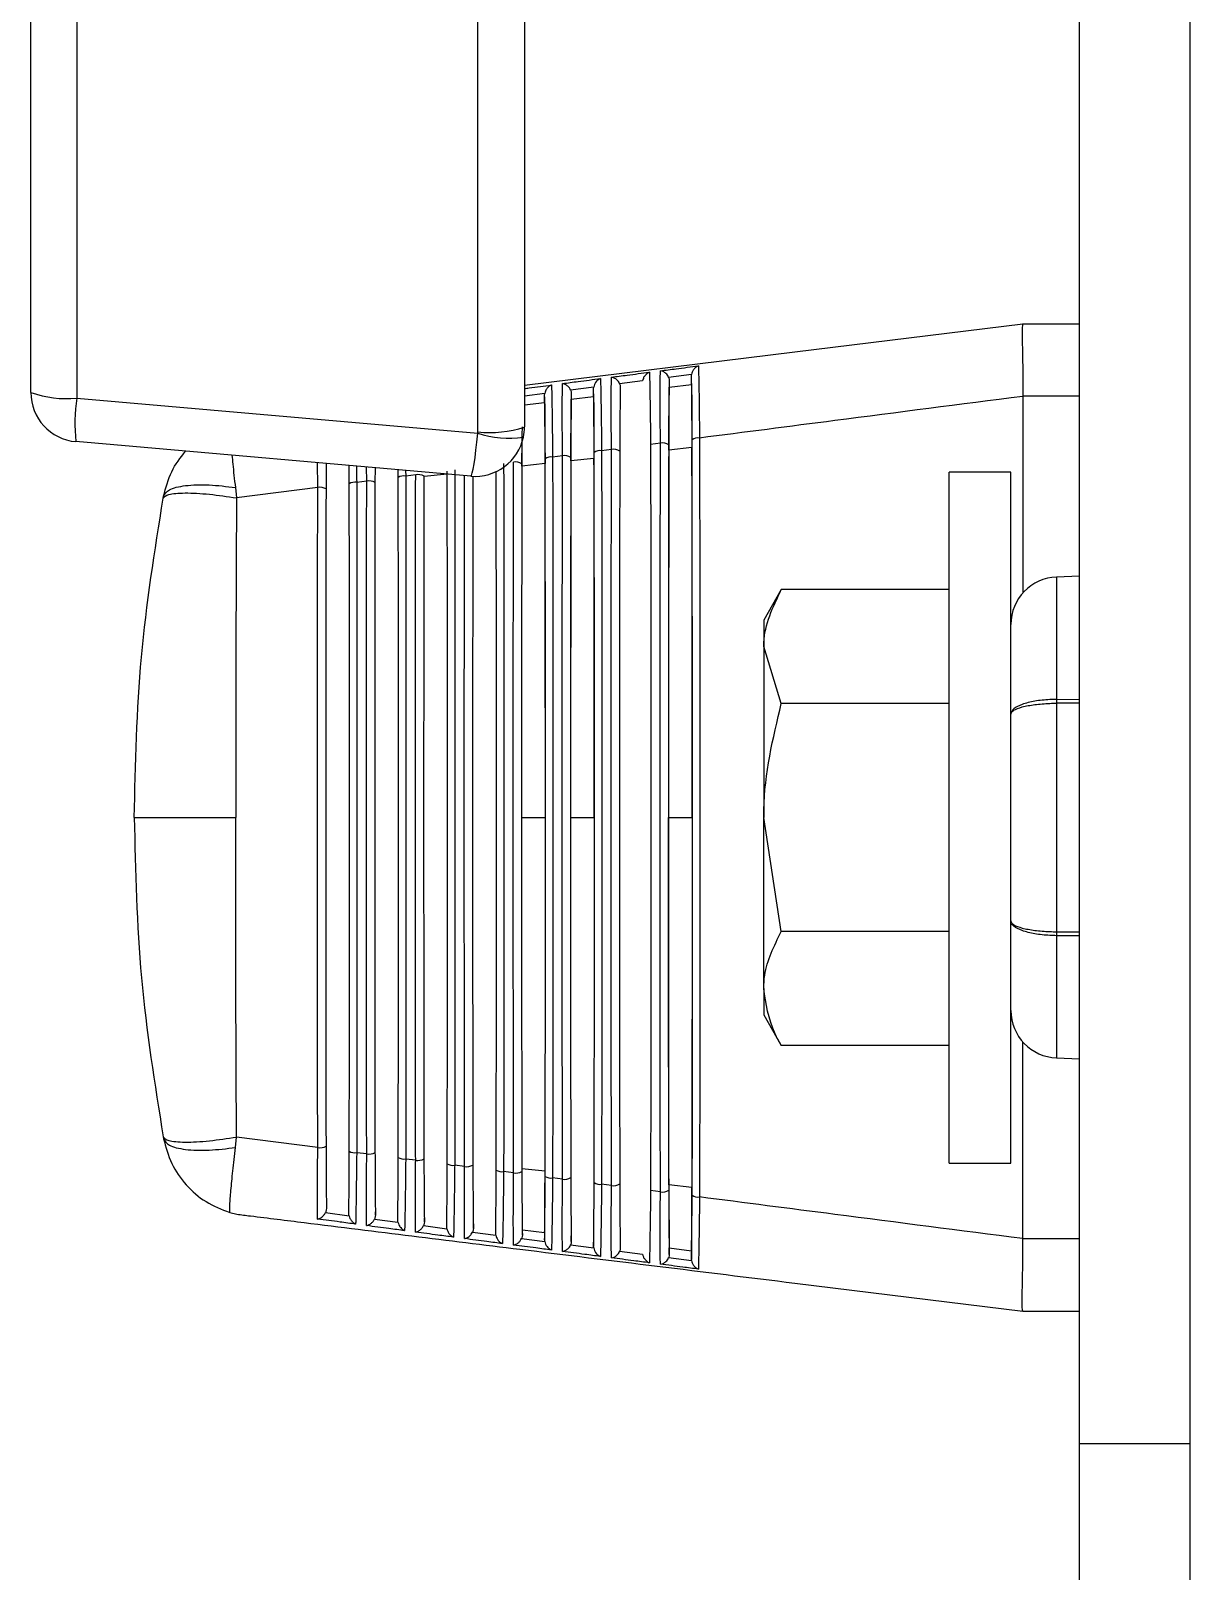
# Model space of a CAD drawing. Extents: x 8 to 113, y 1 to 87.
# Drawn here: x 101.757 to 103.225, y 35.864 to 37.814 of the extents above; entities that cross this region are included whole.
import ezdxf

# ---------------------------------------------------------------- set-up
doc = ezdxf.new("R2010")
doc.units = 0
doc.header["$MEASUREMENT"] = 0
doc.layers.add('OBJECT', color=7, linetype='CONTINUOUS')

msp = doc.modelspace()

# ---------------------------------------------------------------- linework, layer by layer
at = {"layer": 'OBJECT'}
for p, q in [((103.0847, 36.0256), (103.0847, 44.9982)), ((101.7567, 37.3564), (101.7567, 38.4451)), ((101.8148, 38.438), (101.8148, 37.3494)), ((102.3229, 37.3065), (102.3229, 38.438)), ((102.3817, 38.2581), (102.3817, 37.3127)), ((103.2247, 35.3182), (103.2247, 38.1818)), ((102.7241, 37.4078), (103.0127, 37.4432)), ((103.0127, 37.4432), (103.0847, 37.4432)), ((103.0127, 37.4432), (103.0127, 37.4432)), ((102.3817, 37.3656), (102.7241, 37.4078)), ((102.5314, 37.3711), (102.5023, 37.3674)), ((102.5934, 37.3791), (102.5643, 37.3754)), ((102.5651, 37.3714), (102.5651, 37.3633)), ((102.5933, 37.3777), (102.5934, 37.3791)), ((102.5933, 37.3667), (102.5933, 37.3777)), ((102.4075, 37.3551), (102.3817, 37.3517)), ((102.4073, 37.3532), (102.4075, 37.3551)), ((102.4073, 37.3439), (102.4073, 37.3532)), ((102.4694, 37.3631), (102.4402, 37.3593)), ((102.4411, 37.355), (102.4411, 37.348)), ((102.4411, 37.348), (102.4693, 37.3515)), ((102.4693, 37.3614), (102.4694, 37.3631)), ((102.4693, 37.3515), (102.4693, 37.3614)), ((102.5651, 37.3633), (102.5933, 37.3667)), ((103.0127, 37.3517), (103.0127, 37.3515)), ((103.0847, 37.3517), (103.0127, 37.3517)), ((101.8148, 37.3494), (102.3227, 37.3049)), ((102.3817, 37.3407), (102.4073, 37.3439)), ((103.0127, 37.3515), (103.0127, 37.1024)), ((102.3137, 37.2504), (101.8137, 37.2942)), ((102.3786, 37.2631), (102.3787, 37.2966)), ((102.4299, 37.2763), (102.4174, 37.2747)), ((102.4919, 37.2843), (102.4794, 37.2827)), ((102.5539, 37.2923), (102.5414, 37.2907)), ((102.5938, 37.2866), (102.5646, 37.2834)), ((102.1599, 37.2407), (102.1598, 37.2639)), ((102.182, 37.2442), (102.1819, 37.262)), ((102.1926, 37.261), (102.1925, 37.2423)), ((102.2219, 37.2487), (102.2218, 37.2585)), ((102.2313, 37.2576), (102.2314, 37.2506)), ((102.4078, 37.2663), (102.3786, 37.2631)), ((102.4698, 37.273), (102.4406, 37.2698)), ((102.9977, 37.2557), (102.9197, 37.2557)), ((102.9197, 36.3807), (102.9197, 37.2557)), ((102.9977, 36.3807), (102.9977, 37.2557)), ((102.0157, 37.2361), (102.0171, 37.2229)), ((102.12, 37.2362), (102.0171, 37.2229)), ((102.182, 37.2442), (102.1693, 37.2426)), ((102.244, 37.2522), (102.2314, 37.2506)), ((102.2838, 37.253), (102.2546, 37.2499)), ((101.9243, 37.2225), (101.9248, 37.2249)), ((103.0847, 37.1237), (103.0556, 37.1226)), ((103.0556, 37.1226), (103.0556, 36.9678)), ((102.707, 37.1069), (102.6847, 37.0682)), ((102.9197, 37.1069), (102.707, 37.1069)), ((102.6847, 37.0682), (102.6847, 37.0347)), ((102.707, 36.9626), (102.6847, 37.0347)), ((102.6847, 37.0347), (102.6847, 36.8182)), ((102.9197, 36.9626), (102.707, 36.9626)), ((103.0556, 36.9678), (103.0847, 36.9681)), ((103.0847, 36.9632), (103.0556, 36.9629)), ((103.0556, 36.9629), (103.0556, 36.6735)), ((102.3782, 36.8182), (102.4082, 36.8182)), ((102.4402, 36.8182), (102.4702, 36.8182)), ((102.5641, 36.8182), (102.5943, 36.8182)), ((102.707, 36.6739), (102.6847, 36.8182)), ((102.6847, 36.6017), (102.6847, 36.8182)), ((102.9197, 36.6739), (102.707, 36.6739)), ((103.0556, 36.6735), (103.0847, 36.6733)), ((103.0847, 36.6684), (103.0556, 36.6686)), ((103.0556, 36.6686), (103.0556, 36.5138)), ((102.6847, 36.6017), (102.6847, 36.5682)), ((102.6847, 36.5682), (102.707, 36.5295)), ((103.0127, 36.285), (103.0127, 36.5341)), ((102.9197, 36.5295), (102.707, 36.5295)), ((103.0556, 36.5138), (103.0847, 36.5128)), ((101.9243, 36.414), (101.9248, 36.4115)), ((102.0157, 36.4004), (102.0171, 36.4135)), ((102.12, 36.4002), (102.0171, 36.4135)), ((102.182, 36.3922), (102.1693, 36.3938)), ((102.244, 36.3842), (102.2314, 36.3858)), ((102.306, 36.3762), (102.2934, 36.3778)), ((102.9197, 36.3807), (102.9977, 36.3807)), ((102.368, 36.3682), (102.3554, 36.3698)), ((102.4078, 36.3702), (102.3786, 36.3733)), ((102.4299, 36.3602), (102.4174, 36.3618)), ((102.4919, 36.3522), (102.4794, 36.3538)), ((102.5539, 36.3442), (102.5414, 36.3458)), ((102.5938, 36.3498), (102.5646, 36.3531)), ((101.9903, 36.3253), (101.9903, 36.3253)), ((102.0085, 36.3182), (102.0176, 36.3159)), ((102.1298, 36.318), (102.1596, 36.314)), ((102.1931, 36.3148), (102.1931, 36.3189)), ((102.1919, 36.3097), (102.2216, 36.3058)), ((102.254, 36.3015), (102.2835, 36.2976)), ((102.2551, 36.3064), (102.2551, 36.3112)), ((102.3171, 36.298), (102.3171, 36.3036)), ((102.3161, 36.2933), (102.3455, 36.2895)), ((102.3781, 36.2852), (102.4075, 36.2814)), ((102.3791, 36.2897), (102.3791, 36.296)), ((102.3791, 36.296), (102.4073, 36.2926)), ((102.4073, 36.2926), (102.4073, 36.2833)), ((102.4411, 36.2815), (102.4411, 36.2884)), ((102.4693, 36.2849), (102.4693, 36.275)), ((103.0127, 36.2848), (103.0127, 36.285)), ((103.0847, 36.2848), (103.0127, 36.2848)), ((102.4402, 36.2771), (102.4694, 36.2733)), ((102.5023, 36.2691), (102.5314, 36.2653)), ((102.5643, 36.2611), (102.5934, 36.2573)), ((102.5651, 36.265), (102.5651, 36.2732)), ((102.5651, 36.2732), (102.5933, 36.2697)), ((102.5933, 36.2697), (102.5933, 36.2587)), ((102.7241, 36.2287), (103.0127, 36.1932)), ((103.0127, 36.1932), (103.0847, 36.1932)), ((103.0127, 36.1932), (103.0127, 36.1932)), ((103.0847, 36.0256), (103.2247, 36.0256)), ((103.0847, 35.8062), (103.0847, 36.0256))]:
    msp.add_line(p, q, dxfattribs=at)
for centre, radius, start, end in [((101.8012, 37.48), 0.1313, 250.1946, 275.962), ((101.8192, 37.3564), 0.0625, 180, 265), ((102.0349, 37.3174), 0.2224, 171.741, 186.0016), ((102.3381, 37.4438), 0.1382, 263.6678, 288.3842), ((102.3192, 37.3127), 0.0625, 348.19, 0), ((102.3192, 37.3127), 0.0625, 265, 348.19), ((102.3154, 37.3065), 0.0075, 348.19, 0), ((102.3619, 37.4211), 0.1227, 251.3498, 278.6504), ((102.6013, 37.286), 0.0128, 80.5612, 125.0362), ((102.4153, 37.2615), 0.0133, 80.8346, 123.6271), ((102.4325, 37.2615), 0.015, 57.9288, 99.9093), ((102.4773, 37.2697), 0.0131, 80.7441, 124.1001), ((102.4945, 37.2697), 0.0148, 57.4671, 100.023), ((102.5565, 37.2779), 0.0146, 57.0125, 100.1367), ((102.3705, 37.2533), 0.0152, 58.384, 99.7988), ((102.1226, 37.2204), 0.016, 60.2653, 99.3215), ((102.1672, 37.2288), 0.014, 81.2267, 121.6959), ((102.1846, 37.2287), 0.0158, 59.7883, 99.446), ((102.2292, 37.237), 0.0138, 81.1256, 122.1851), ((102.2466, 37.2369), 0.0156, 59.3136, 99.5686), ((103.0577, 37.0627), 0.06, 92, 180), ((103.3113, 36.9654), 0.2557, 179.4499, 180.5501), ((103.3113, 36.6711), 0.2557, 179.4499, 180.5501), ((103.0577, 36.5738), 0.06, 180, 268), ((102.1226, 36.416), 0.016, 260.6747, 299.7384), ((102.1672, 36.4077), 0.014, 238.3041, 278.7733), ((102.1846, 36.4078), 0.0158, 260.554, 300.2117), ((102.2292, 36.3995), 0.0138, 237.8149, 278.8744), ((102.2466, 36.3995), 0.0156, 260.4314, 300.6864), ((102.2912, 36.3913), 0.0136, 237.336, 278.9692), ((102.3086, 36.3913), 0.0153, 260.3116, 301.1548), ((102.3533, 36.3831), 0.0134, 236.8451, 279.0729), ((102.3705, 36.3831), 0.0152, 260.2034, 301.6137), ((102.4153, 36.3749), 0.0133, 236.3729, 279.1654), ((102.4325, 36.3749), 0.015, 260.0879, 302.077), ((102.4773, 36.3667), 0.0131, 235.8999, 279.2559), ((102.4945, 36.3667), 0.0148, 259.9716, 302.5352), ((102.5565, 36.3585), 0.0146, 259.8691, 302.9816), ((102.6013, 36.3504), 0.0128, 234.9638, 279.4388)]:
    msp.add_arc(centre, radius, start, end, dxfattribs=at)
for centre, major_axis, ratio, start_param, end_param in [((102.3192, 37.3127), (0.0054, 0.0623), 0.067136, 3.141593, 4.593532), ((102.5751, 36.8182), (0, 2.2176), 0.008727, 4.494993, 4.929785), ((102.4593, 36.8182), (0, 2.2105), 0.008727, 1.363019, 1.778574), ((102.4511, 36.8182), (0, 2.2111), 0.008727, 4.501727, 4.923051), ((102.5213, 36.8182), (0, 2.2137), 0.008727, 1.359646, 1.781947), ((102.5833, 36.8182), (0, 2.217), 0.008727, 1.356281, 1.785312), ((102.2651, 36.8182), (0, 2.2013), 0.008727, 4.511889, 4.912889), ((102.3271, 36.8182), (0, 2.2046), 0.008727, 4.508493, 4.912379), ((102.3973, 36.8182), (0, 2.2072), 0.008727, 1.366399, 1.775193), ((102.3891, 36.8182), (0, 2.2078), 0.008727, 4.505106, 4.919672), ((102.1411, 36.8182), (0, 2.1948), 0.008727, 4.518704, 4.906074), ((102.2113, 36.8182), (0, 2.1975), 0.008727, 1.376591, 1.765002), ((102.2031, 36.8182), (0, 2.1981), 0.008727, 4.515292, 4.909486), ((102.2733, 36.8182), (0, 2.2007), 0.008727, 1.373185, 1.768407), ((102.3353, 36.8182), (0, 2.204), 0.008727, 1.373501, 1.771804), ((102.1493, 36.8182), (0, 2.1942), 0.008727, 1.380004, 1.761588)]:
    msp.add_ellipse(centre, major_axis=major_axis, ratio=ratio, start_param=start_param, end_param=end_param, dxfattribs=at)
for points, knots in [([(103.0127, 37.4432), (103.0124, 37.4419), (103.0119, 37.4391), (103.012, 37.4183), (103.0128, 37.3886), (103.0127, 37.3637), (103.0127, 37.3517)], [0, 0, 0, 0, 0.253584, 0.507164, 0.760847, 1, 1, 1, 1]), ([(102.4299, 37.3677), (102.4365, 37.3686), (102.4525, 37.3707), (102.4686, 37.3728), (102.478, 37.374)], [0, 0, 0, 0, 0.412496, 1, 1, 1, 1]), ([(102.478, 37.374), (102.478, 37.374), (102.4772, 37.3737), (102.4752, 37.3726), (102.4725, 37.3701), (102.4703, 37.3667), (102.4697, 37.3642), (102.4694, 37.3631)], [0, 0, 0, 0, 0.0078825, 0.2106168, 0.547452, 0.7981673, 1, 1, 1, 1]), ([(102.478, 37.374), (102.478, 37.3733), (102.4781, 37.3709), (102.4783, 37.362), (102.4787, 37.3415), (102.4791, 37.3117), (102.4793, 37.2907), (102.4794, 37.2827)], [0, 0, 0, 0, 0.0592181, 0.2098317, 0.5105953, 0.8116536, 1, 1, 1, 1]), ([(102.4919, 37.2843), (102.4919, 37.2908), (102.4917, 37.3103), (102.4916, 37.3396), (102.4917, 37.3624), (102.4918, 37.3723), (102.4919, 37.3751), (102.4919, 37.3758)], [0, 0, 0, 0, 0.150135, 0.453531, 0.756488, 0.940721, 1, 1, 1, 1]), ([(102.4919, 37.3758), (102.4985, 37.3767), (102.5145, 37.3788), (102.5306, 37.3808), (102.54, 37.3821)], [0, 0, 0, 0, 0.412531, 1, 1, 1, 1]), ([(102.5023, 37.3674), (102.5018, 37.3684), (102.5007, 37.3705), (102.4979, 37.3734), (102.4949, 37.3751), (102.4928, 37.3757), (102.4919, 37.3758), (102.4919, 37.3758)], [0, 0, 0, 0, 0.203485, 0.450054, 0.7731, 0.99194, 1, 1, 1, 1]), ([(102.54, 37.3821), (102.54, 37.382), (102.5391, 37.3817), (102.537, 37.3806), (102.5343, 37.3781), (102.5322, 37.3746), (102.5317, 37.3722), (102.5314, 37.3711)], [0, 0, 0, 0, 0.007814, 0.231079, 0.559206, 0.802814, 1, 1, 1, 1]), ([(102.54, 37.3821), (102.54, 37.3814), (102.5401, 37.3791), (102.5403, 37.3705), (102.5407, 37.3504), (102.5411, 37.3206), (102.5413, 37.2992), (102.5414, 37.2907)], [0, 0, 0, 0, 0.059496, 0.20846, 0.505894, 0.803609, 1, 1, 1, 1]), ([(102.5539, 37.2923), (102.5539, 37.2987), (102.5537, 37.3183), (102.5536, 37.3476), (102.5537, 37.3705), (102.5538, 37.3804), (102.5539, 37.3832), (102.5539, 37.3839)], [0, 0, 0, 0, 0.148505, 0.448597, 0.748256, 0.940445, 1, 1, 1, 1]), ([(102.5539, 37.3839), (102.5605, 37.3847), (102.5765, 37.3868), (102.5926, 37.3889), (102.602, 37.3901)], [0, 0, 0, 0, 0.412559, 1, 1, 1, 1]), ([(102.5643, 37.3754), (102.5638, 37.3764), (102.5629, 37.3783), (102.5605, 37.381), (102.5574, 37.383), (102.5551, 37.3837), (102.5539, 37.3839), (102.5539, 37.3839)], [0, 0, 0, 0, 0.199293, 0.397083, 0.700898, 0.992019, 1, 1, 1, 1]), ([(102.5643, 37.3754), (102.5647, 37.3743), (102.565, 37.373), (102.5651, 37.3716), (102.5651, 37.3714)], [0, 0, 0, 0, 0.843623, 1, 1, 1, 1]), ([(102.5651, 37.3714), (102.565, 37.3663), (102.5648, 37.3562), (102.5645, 37.3273), (102.5645, 37.3029), (102.5644, 37.2902)], [0, 0, 0, 0, 0.324373, 0.648691, 1, 1, 1, 1]), ([(102.594, 37.2965), (102.5939, 37.3084), (102.5939, 37.332), (102.5936, 37.3617), (102.5934, 37.3723), (102.5933, 37.3777)], [0, 0, 0, 0, 0.324207, 0.64849, 1, 1, 1, 1]), ([(102.602, 37.3901), (102.602, 37.3901), (102.601, 37.3897), (102.5989, 37.3886), (102.5962, 37.386), (102.5941, 37.3826), (102.5936, 37.3802), (102.5934, 37.3791)], [0, 0, 0, 0, 0.007749, 0.250693, 0.570356, 0.807216, 1, 1, 1, 1]), ([(102.602, 37.3901), (102.602, 37.3894), (102.6021, 37.3873), (102.6023, 37.379), (102.6027, 37.3593), (102.6031, 37.3294), (102.6033, 37.3076), (102.6034, 37.2987)], [0, 0, 0, 0, 0.0597752, 0.2071601, 0.5014107, 0.7959341, 1, 1, 1, 1]), ([(102.3817, 37.3614), (102.3837, 37.3617), (102.3951, 37.3632), (102.4066, 37.3647), (102.416, 37.3659)], [0, 0, 0, 0, 0.17624, 1, 1, 1, 1]), ([(102.4079, 37.2726), (102.4079, 37.2845), (102.4078, 37.3082), (102.4076, 37.3371), (102.4074, 37.3479), (102.4073, 37.3532)], [0, 0, 0, 0, 0.336461, 0.673002, 1, 1, 1, 1]), ([(102.416, 37.3659), (102.416, 37.3659), (102.4153, 37.3656), (102.4133, 37.3646), (102.4107, 37.3622), (102.4084, 37.3586), (102.4078, 37.3562), (102.4075, 37.3551)], [0, 0, 0, 0, 0.0079497, 0.1892667, 0.5350694, 0.7932451, 1, 1, 1, 1]), ([(102.416, 37.3659), (102.416, 37.3652), (102.4161, 37.3626), (102.4163, 37.3535), (102.4167, 37.3325), (102.4171, 37.3029), (102.4173, 37.2823), (102.4174, 37.2747)], [0, 0, 0, 0, 0.058943, 0.211284, 0.515533, 0.820091, 1, 1, 1, 1]), ([(102.4299, 37.2763), (102.4299, 37.2827), (102.4297, 37.3023), (102.4296, 37.3317), (102.4297, 37.3542), (102.4298, 37.3642), (102.4299, 37.367), (102.4299, 37.3677)], [0, 0, 0, 0, 0.1518447, 0.4586954, 0.7651034, 0.9409947, 1, 1, 1, 1]), ([(102.4402, 37.3593), (102.4397, 37.3603), (102.4386, 37.3625), (102.4357, 37.3653), (102.4328, 37.3671), (102.4307, 37.3676), (102.4299, 37.3677), (102.4299, 37.3677)], [0, 0, 0, 0, 0.20748, 0.460446, 0.790808, 0.991849, 1, 1, 1, 1]), ([(102.4402, 37.3593), (102.4402, 37.3593), (102.4407, 37.3582), (102.441, 37.3567), (102.4411, 37.3552), (102.4411, 37.355)], [0, 0, 0, 0, 0.022524, 0.828115, 1, 1, 1, 1]), ([(102.4411, 37.355), (102.441, 37.3496), (102.4408, 37.3387), (102.4406, 37.3097), (102.4405, 37.2861), (102.4405, 37.2742)], [0, 0, 0, 0, 0.332714, 0.665367, 1, 1, 1, 1]), ([(102.4699, 37.2806), (102.4699, 37.2924), (102.4698, 37.3161), (102.4696, 37.3453), (102.4694, 37.356), (102.4693, 37.3614)], [0, 0, 0, 0, 0.332168, 0.664412, 1, 1, 1, 1]), ([(102.4693, 37.3515), (102.4694, 37.3435), (102.4696, 37.3276), (102.4698, 37.298), (102.4698, 37.279), (102.4698, 37.273)], [0, 0, 0, 0, 0.405542, 0.811028, 1, 1, 1, 1]), ([(102.5023, 37.3674), (102.5026, 37.3662), (102.503, 37.3649), (102.5031, 37.3635), (102.5031, 37.3632)], [0, 0, 0, 0, 0.8359793, 1, 1, 1, 1]), ([(102.5031, 37.3632), (102.503, 37.358), (102.5028, 37.3475), (102.5026, 37.3185), (102.5025, 37.2945), (102.5024, 37.2822)], [0, 0, 0, 0, 0.328437, 0.656814, 1, 1, 1, 1]), ([(102.5646, 37.2834), (102.5646, 37.2963), (102.5647, 37.3222), (102.5649, 37.3486), (102.565, 37.3595), (102.5651, 37.3633)], [0, 0, 0, 0, 0.396562, 0.793191, 1, 1, 1, 1]), ([(102.5933, 37.3667), (102.5934, 37.3592), (102.5936, 37.3441), (102.5938, 37.3141), (102.5938, 37.2939), (102.5938, 37.2866)], [0, 0, 0, 0, 0.390005, 0.779955, 1, 1, 1, 1]), ([(102.4073, 37.3439), (102.4074, 37.3357), (102.4076, 37.3193), (102.4077, 37.29), (102.4078, 37.2717), (102.4078, 37.2663)], [0, 0, 0, 0, 0.414011, 0.827965, 1, 1, 1, 1]), ([(102.4406, 37.2698), (102.4406, 37.2848), (102.4407, 37.3128), (102.4409, 37.3369), (102.441, 37.3461), (102.4411, 37.348)], [0, 0, 0, 0, 0.477917, 0.890822, 1, 1, 1, 1]), ([(103.0127, 37.3515), (102.9334, 37.3413), (102.7969, 37.3237), (102.6605, 37.306), (102.6034, 37.2987)], [0, 0, 0, 0, 0.58145, 1, 1, 1, 1]), ([(102.3787, 37.3127), (102.3786, 37.3084), (102.3785, 37.2954), (102.3785, 37.278), (102.3785, 37.2662)], [0, 0, 0, 0, 0.32613, 1, 1, 1, 1]), ([(102.6034, 37.2987), (102.6035, 37.2922), (102.6035, 37.2596), (102.6037, 37.1218), (102.6039, 36.8974), (102.6039, 36.6071), (102.6036, 36.4276), (102.6034, 36.3378)], [0, 0, 0, 0, 0.0206636, 0.1033312, 0.4348087, 0.7174044, 1, 1, 1, 1]), ([(101.9248, 37.2249), (101.9275, 37.2357), (101.9329, 37.2566), (101.9461, 37.2737), (101.9525, 37.282)], [0, 0, 0, 0, 0.512701, 1, 1, 1, 1]), ([(102.0114, 37.2769), (102.0117, 37.2732), (102.0128, 37.2616), (102.0145, 37.2465), (102.0157, 37.2361)], [0, 0, 0, 0, 0.3127589, 1, 1, 1, 1]), ([(102.4174, 37.2747), (102.4174, 37.2681), (102.4175, 37.2355), (102.4177, 37.0974), (102.4179, 36.8809), (102.4178, 36.6073), (102.4175, 36.4436), (102.4174, 36.3618)], [0, 0, 0, 0, 0.021766, 0.108843, 0.45801, 0.729005, 1, 1, 1, 1]), ([(102.4299, 36.3602), (102.4299, 36.3667), (102.4299, 36.3993), (102.4296, 36.5374), (102.4295, 36.7544), (102.4296, 37.0292), (102.4298, 37.1939), (102.4299, 37.2763)], [0, 0, 0, 0, 0.0216885, 0.1084547, 0.456373, 0.7281864, 1, 1, 1, 1]), ([(102.4794, 37.2827), (102.4794, 37.2761), (102.4795, 37.2435), (102.4797, 37.1056), (102.4799, 36.8864), (102.4798, 36.6072), (102.4795, 36.4383), (102.4794, 36.3538)], [0, 0, 0, 0, 0.021386, 0.106942, 0.450009, 0.725004, 1, 1, 1, 1]), ([(102.4919, 36.3522), (102.4919, 36.3587), (102.4919, 36.3913), (102.4916, 36.5293), (102.4915, 36.749), (102.4915, 37.0292), (102.4918, 37.1993), (102.4919, 37.2843)], [0, 0, 0, 0, 0.021311, 0.106568, 0.448432, 0.724216, 1, 1, 1, 1]), ([(102.5414, 37.2907), (102.5414, 37.2842), (102.5415, 37.2516), (102.5417, 37.1137), (102.5419, 36.8919), (102.5418, 36.6072), (102.5416, 36.4329), (102.5414, 36.3458)], [0, 0, 0, 0, 0.021019, 0.105106, 0.44228, 0.72114, 1, 1, 1, 1]), ([(102.5539, 36.3442), (102.5539, 36.3507), (102.5538, 36.3833), (102.5536, 36.5211), (102.5534, 36.7435), (102.5535, 37.0293), (102.5538, 37.2046), (102.5539, 37.2923)], [0, 0, 0, 0, 0.0209466, 0.1047452, 0.4407597, 0.7203798, 1, 1, 1, 1]), ([(102.5646, 37.2834), (102.5644, 37.1901), (102.5642, 37.0362), (102.5641, 36.8798), (102.5641, 36.8182)], [0, 0, 0, 0, 0.605765, 1, 1, 1, 1]), ([(102.5943, 36.8182), (102.5943, 36.897), (102.5942, 37.0545), (102.594, 37.2093), (102.5938, 37.2866)], [0, 0, 0, 0, 0.500491, 1, 1, 1, 1]), ([(102.12, 37.2362), (102.12, 37.2429), (102.1199, 37.254), (102.1198, 37.2635), (102.1198, 37.2674)], [0, 0, 0, 0, 0.5944, 1, 1, 1, 1]), ([(102.1306, 37.2664), (102.1306, 37.265), (102.1306, 37.2558), (102.1306, 37.2441), (102.1305, 37.2343)], [0, 0, 0, 0, 0.1545801, 1, 1, 1, 1]), ([(102.1691, 37.2631), (102.1691, 37.262), (102.1692, 37.2557), (102.1693, 37.2485), (102.1693, 37.2426)], [0, 0, 0, 0, 0.178084, 1, 1, 1, 1]), ([(102.2934, 37.2586), (102.2934, 37.2521), (102.2934, 37.2194), (102.2936, 37.0812), (102.2938, 36.8699), (102.2937, 36.6074), (102.2935, 36.4543), (102.2934, 36.3778)], [0, 0, 0, 0, 0.022568, 0.112852, 0.474885, 0.737443, 1, 1, 1, 1]), ([(102.3554, 37.2666), (102.3554, 37.2601), (102.3555, 37.2274), (102.3557, 37.0893), (102.3558, 36.8754), (102.3557, 36.6073), (102.3555, 36.449), (102.3554, 36.3698)], [0, 0, 0, 0, 0.02216, 0.110812, 0.466297, 0.733148, 1, 1, 1, 1]), ([(102.368, 36.3682), (102.3679, 36.3747), (102.3679, 36.4074), (102.3677, 36.5455), (102.3675, 36.7599), (102.3676, 37.0291), (102.3678, 37.1885), (102.368, 37.2683)], [0, 0, 0, 0, 0.022079, 0.110409, 0.464597, 0.732299, 1, 1, 1, 1]), ([(102.4082, 36.8182), (102.4082, 36.8774), (102.4082, 37.0279), (102.4079, 37.1762), (102.4078, 37.2663)], [0, 0, 0, 0, 0.393082, 1, 1, 1, 1]), ([(102.4406, 37.2698), (102.4404, 37.1765), (102.4402, 37.0269), (102.4402, 36.8752), (102.4402, 36.8182)], [0, 0, 0, 0, 0.624364, 1, 1, 1, 1]), ([(102.4702, 36.8182), (102.4702, 36.8774), (102.4702, 37.0302), (102.47, 37.1808), (102.4698, 37.273)], [0, 0, 0, 0, 0.387367, 1, 1, 1, 1]), ([(101.9248, 37.2249), (101.9265, 37.2279), (101.9301, 37.234), (101.9512, 37.2391), (101.981, 37.2403), (102.0044, 37.2374), (102.0157, 37.2361)], [0, 0, 0, 0, 0.241561, 0.499999, 0.758437, 1, 1, 1, 1]), ([(102.12, 36.4002), (102.12, 36.4068), (102.1199, 36.4395), (102.1197, 36.578), (102.1196, 36.7818), (102.1197, 37.029), (102.1199, 37.1671), (102.12, 37.2362)], [0, 0, 0, 0, 0.0237916, 0.1189728, 0.500647, 0.7503236, 1, 1, 1, 1]), ([(102.1693, 37.2426), (102.1694, 37.2361), (102.1694, 37.2033), (102.1696, 37.0649), (102.1697, 36.859), (102.1696, 36.6075), (102.1694, 36.4651), (102.1693, 36.3938)], [0, 0, 0, 0, 0.02343, 0.117164, 0.493037, 0.746519, 1, 1, 1, 1]), ([(102.182, 36.3922), (102.182, 36.3988), (102.1819, 36.4315), (102.1817, 36.5699), (102.1816, 36.7763), (102.1817, 37.029), (102.1819, 37.1725), (102.182, 37.2442)], [0, 0, 0, 0, 0.023339, 0.116711, 0.491126, 0.745563, 1, 1, 1, 1]), ([(102.2314, 37.2506), (102.2314, 37.2441), (102.2314, 37.2114), (102.2316, 37.0731), (102.2318, 36.8645), (102.2317, 36.6074), (102.2315, 36.4597), (102.2314, 36.3858)], [0, 0, 0, 0, 0.022991, 0.114969, 0.483793, 0.741896, 1, 1, 1, 1]), ([(102.244, 36.3842), (102.244, 36.3907), (102.2439, 36.4234), (102.2437, 36.5617), (102.2436, 36.7709), (102.2437, 37.029), (102.2439, 37.1778), (102.244, 37.2522)], [0, 0, 0, 0, 0.022904, 0.114532, 0.481956, 0.740978, 1, 1, 1, 1]), ([(102.306, 36.3762), (102.306, 36.3827), (102.3059, 36.4154), (102.3057, 36.5536), (102.3055, 36.7654), (102.3056, 37.026), (102.3058, 37.1771), (102.306, 37.2511)], [0, 0, 0, 0, 0.0227202, 0.1136151, 0.4780939, 0.7443049, 1, 1, 1, 1]), ([(101.8877, 36.8182), (101.8892, 36.886), (101.8923, 37.0216), (101.9136, 37.1555), (101.9243, 37.2225)], [0, 0, 0, 0, 0.5, 1, 1, 1, 1]), ([(101.9243, 37.2225), (101.9259, 37.2243), (101.9292, 37.228), (101.9506, 37.2297), (101.9813, 37.2282), (102.0054, 37.2246), (102.0171, 37.2229)], [0, 0, 0, 0, 0.24117, 0.5, 0.758829, 1, 1, 1, 1]), ([(102.0171, 37.2229), (102.0168, 37.1564), (102.0162, 37.0224), (102.0161, 36.8866), (102.0161, 36.8182)], [0, 0, 0, 0, 0.496376, 1, 1, 1, 1]), ([(102.6847, 37.0347), (102.6847, 37.0364), (102.685, 37.0608), (102.6964, 37.0847), (102.707, 37.1069)], [0, 0, 0, 0, 0.070214, 1, 1, 1, 1]), ([(102.6847, 36.8182), (102.6847, 36.8216), (102.685, 36.8704), (102.6964, 36.9182), (102.707, 36.9626)], [0, 0, 0, 0, 0.070214, 1, 1, 1, 1]), ([(103.0556, 36.9678), (103.0527, 36.9677), (103.0431, 36.9675), (103.0272, 36.9658), (103.011, 36.9617), (103.0003, 36.956), (102.9977, 36.9515), (102.9977, 36.9492), (102.9977, 36.9491)], [0, 0, 0, 0, 0.093063, 0.311107, 0.536525, 0.766297, 0.99553, 1, 1, 1, 1]), ([(102.9977, 36.9491), (102.9977, 36.9492), (102.9977, 36.9494), (102.9978, 36.9501), (102.9984, 36.9517), (103.0016, 36.9547), (103.011, 36.9584), (103.0272, 36.9614), (103.0431, 36.9627), (103.0527, 36.9629), (103.0556, 36.9629)], [0, 0, 0, 0, 0.004468, 0.036716, 0.090607, 0.234341, 0.463859, 0.689062, 0.906977, 1, 1, 1, 1]), ([(101.8877, 36.8182), (101.8892, 36.7504), (101.8923, 36.6148), (101.9136, 36.4809), (101.9243, 36.414)], [0, 0, 0, 0, 0.5, 1, 1, 1, 1]), ([(101.8877, 36.8182), (101.8895, 36.8182), (101.8931, 36.8182), (101.9226, 36.8182), (101.9656, 36.8182), (101.9997, 36.8182), (102.0161, 36.8182)], [0, 0, 0, 0, 0.240773, 0.5, 0.759226, 1, 1, 1, 1]), ([(102.0171, 36.4135), (102.0168, 36.4801), (102.0162, 36.6141), (102.0161, 36.7498), (102.0161, 36.8182)], [0, 0, 0, 0, 0.496376, 1, 1, 1, 1]), ([(102.5646, 36.3531), (102.5644, 36.4463), (102.5642, 36.6003), (102.5641, 36.7566), (102.5641, 36.8182)], [0, 0, 0, 0, 0.605766, 1, 1, 1, 1]), ([(102.5943, 36.8182), (102.5943, 36.7394), (102.5942, 36.5819), (102.594, 36.4271), (102.5938, 36.3498)], [0, 0, 0, 0, 0.500491, 1, 1, 1, 1]), ([(102.6847, 36.6017), (102.6849, 36.6074), (102.686, 36.6318), (102.6979, 36.6556), (102.707, 36.6739)], [0, 0, 0, 0, 0.231849, 1, 1, 1, 1]), ([(103.0556, 36.6686), (103.0527, 36.6687), (103.0431, 36.6689), (103.0272, 36.6707), (103.011, 36.6747), (103.0003, 36.6804), (102.9977, 36.6849), (102.9977, 36.6873), (102.9977, 36.6873)], [0, 0, 0, 0, 0.093063, 0.311107, 0.536525, 0.766297, 0.99553, 1, 1, 1, 1]), ([(102.9977, 36.6873), (102.9977, 36.6873), (102.9977, 36.687), (102.9978, 36.6864), (102.9984, 36.6847), (103.0016, 36.6817), (103.011, 36.6781), (103.0272, 36.6751), (103.0431, 36.6738), (103.0527, 36.6736), (103.0556, 36.6735)], [0, 0, 0, 0, 0.004468, 0.036716, 0.090607, 0.234341, 0.463859, 0.689062, 0.906977, 1, 1, 1, 1]), ([(102.707, 36.5295), (102.7042, 36.5345), (102.6911, 36.558), (102.6875, 36.5824), (102.6847, 36.6017)], [0, 0, 0, 0, 0.211001, 1, 1, 1, 1]), ([(101.9243, 36.414), (101.9259, 36.4122), (101.9292, 36.4085), (101.9506, 36.4067), (101.9813, 36.4082), (102.0054, 36.4118), (102.0171, 36.4135)], [0, 0, 0, 0, 0.24117, 0.5, 0.758829, 1, 1, 1, 1]), ([(101.9248, 36.4115), (101.9265, 36.4086), (101.9301, 36.4024), (101.9512, 36.3973), (101.981, 36.3962), (102.0044, 36.399), (102.0157, 36.4004)], [0, 0, 0, 0, 0.24156, 0.499999, 0.758437, 1, 1, 1, 1]), ([(101.9248, 36.4115), (101.9276, 36.4009), (101.9333, 36.3795), (101.9525, 36.3522), (101.9776, 36.3302), (101.9982, 36.3222), (102.0085, 36.3182)], [0, 0, 0, 0, 0.250001, 0.499999, 0.750001, 1, 1, 1, 1]), ([(102.0085, 36.3182), (102.0085, 36.3209), (102.0085, 36.3264), (102.01, 36.3451), (102.0123, 36.3698), (102.0146, 36.3902), (102.0157, 36.4004)], [0, 0, 0, 0, 0.25, 0.5, 0.75, 1, 1, 1, 1]), ([(102.1199, 36.3098), (102.1199, 36.3106), (102.1198, 36.3138), (102.1197, 36.3245), (102.1197, 36.3475), (102.1198, 36.3765), (102.12, 36.3949), (102.12, 36.4002)], [0, 0, 0, 0, 0.057678, 0.219414, 0.543376, 0.867765, 1, 1, 1, 1]), ([(102.1305, 36.4021), (102.1306, 36.3902), (102.1306, 36.3662), (102.1308, 36.339), (102.131, 36.328), (102.1311, 36.3232)], [0, 0, 0, 0, 0.36119, 0.722456, 1, 1, 1, 1]), ([(102.1593, 36.3167), (102.1594, 36.3229), (102.1596, 36.3353), (102.1598, 36.3642), (102.1598, 36.3859), (102.1599, 36.3958)], [0, 0, 0, 0, 0.352894, 0.705725, 1, 1, 1, 1]), ([(102.1693, 36.3938), (102.1693, 36.3873), (102.169, 36.3677), (102.1686, 36.3381), (102.1683, 36.3166), (102.1681, 36.3069), (102.168, 36.3042), (102.168, 36.3033)], [0, 0, 0, 0, 0.16013, 0.483002, 0.805362, 0.942123, 1, 1, 1, 1]), ([(102.1819, 36.3015), (102.1819, 36.3023), (102.1818, 36.3054), (102.1817, 36.3157), (102.1817, 36.3383), (102.1818, 36.3675), (102.182, 36.3864), (102.182, 36.3922)], [0, 0, 0, 0, 0.057935, 0.217495, 0.53703, 0.856978, 1, 1, 1, 1]), ([(102.1925, 36.3941), (102.1926, 36.3822), (102.1926, 36.3583), (102.1928, 36.3307), (102.193, 36.3197), (102.1931, 36.3148)], [0, 0, 0, 0, 0.355595, 0.711266, 1, 1, 1, 1]), ([(102.2213, 36.3082), (102.2214, 36.3142), (102.2216, 36.3263), (102.2218, 36.3552), (102.2219, 36.3774), (102.2219, 36.3878)], [0, 0, 0, 0, 0.347531, 0.695004, 1, 1, 1, 1]), ([(102.2314, 36.3858), (102.2313, 36.3793), (102.2311, 36.3597), (102.2307, 36.3302), (102.2303, 36.3085), (102.2301, 36.2987), (102.23, 36.2959), (102.23, 36.2951)], [0, 0, 0, 0, 0.158034, 0.476674, 0.794816, 0.94186, 1, 1, 1, 1]), ([(102.2439, 36.2932), (102.2439, 36.294), (102.2438, 36.297), (102.2437, 36.307), (102.2437, 36.3292), (102.2438, 36.3585), (102.2439, 36.3779), (102.244, 36.3842)], [0, 0, 0, 0, 0.0581974, 0.2156873, 0.5310131, 0.8467423, 1, 1, 1, 1]), ([(102.2545, 36.3862), (102.2545, 36.3742), (102.2546, 36.3503), (102.2548, 36.3224), (102.255, 36.3114), (102.2551, 36.3064)], [0, 0, 0, 0, 0.3503156, 0.7007065, 1, 1, 1, 1]), ([(102.2833, 36.2999), (102.2834, 36.3057), (102.2836, 36.3173), (102.2838, 36.3463), (102.2839, 36.369), (102.2839, 36.3798)], [0, 0, 0, 0, 0.342467, 0.684876, 1, 1, 1, 1]), ([(102.2934, 36.3778), (102.2933, 36.3713), (102.2931, 36.3517), (102.2927, 36.3223), (102.2923, 36.3003), (102.2921, 36.2905), (102.292, 36.2876), (102.292, 36.2869)], [0, 0, 0, 0, 0.1560424, 0.4706572, 0.7847815, 0.9415951, 1, 1, 1, 1]), ([(102.3165, 36.3782), (102.3165, 36.3663), (102.3166, 36.3424), (102.3168, 36.3141), (102.317, 36.3032), (102.3171, 36.298)], [0, 0, 0, 0, 0.345327, 0.690724, 1, 1, 1, 1]), ([(102.3059, 36.285), (102.3059, 36.2858), (102.3058, 36.2886), (102.3057, 36.2983), (102.3057, 36.3201), (102.3058, 36.3496), (102.3059, 36.3694), (102.306, 36.3762)], [0, 0, 0, 0, 0.058463, 0.213981, 0.525305, 0.837021, 1, 1, 1, 1]), ([(102.3453, 36.2916), (102.3454, 36.2972), (102.3456, 36.3084), (102.3458, 36.3374), (102.3459, 36.3605), (102.3459, 36.3718)], [0, 0, 0, 0, 0.337674, 0.675297, 1, 1, 1, 1]), ([(102.3554, 36.3698), (102.3553, 36.3633), (102.3551, 36.3438), (102.3547, 36.3144), (102.3543, 36.2921), (102.3541, 36.2823), (102.354, 36.2794), (102.354, 36.2787)], [0, 0, 0, 0, 0.154143, 0.464926, 0.775221, 0.941326, 1, 1, 1, 1]), ([(102.3679, 36.2768), (102.3679, 36.2776), (102.3678, 36.2803), (102.3677, 36.2897), (102.3676, 36.3111), (102.3678, 36.3407), (102.3679, 36.3609), (102.368, 36.3682)], [0, 0, 0, 0, 0.05873, 0.212373, 0.519885, 0.827778, 1, 1, 1, 1]), ([(102.3785, 36.3702), (102.3785, 36.3583), (102.3786, 36.3345), (102.3788, 36.3058), (102.379, 36.295), (102.3791, 36.2897)], [0, 0, 0, 0, 0.340601, 0.681276, 1, 1, 1, 1]), ([(102.4073, 36.2926), (102.4074, 36.3007), (102.4076, 36.3171), (102.4077, 36.3464), (102.4078, 36.3648), (102.4078, 36.3702)], [0, 0, 0, 0, 0.414011, 0.827965, 1, 1, 1, 1]), ([(102.4073, 36.2833), (102.4074, 36.2887), (102.4076, 36.2996), (102.4078, 36.3285), (102.4079, 36.3521), (102.4079, 36.3638)], [0, 0, 0, 0, 0.333137, 0.666225, 1, 1, 1, 1]), ([(102.4174, 36.3618), (102.4173, 36.3553), (102.4171, 36.3358), (102.4167, 36.3064), (102.4163, 36.284), (102.4161, 36.2741), (102.416, 36.2713), (102.416, 36.2705)], [0, 0, 0, 0, 0.152334, 0.459462, 0.76611, 0.941055, 1, 1, 1, 1]), ([(102.4299, 36.2687), (102.4299, 36.2694), (102.4298, 36.272), (102.4297, 36.2811), (102.4296, 36.3021), (102.4297, 36.3318), (102.4299, 36.3525), (102.4299, 36.3602)], [0, 0, 0, 0, 0.059003, 0.210856, 0.514735, 0.818981, 1, 1, 1, 1]), ([(102.4405, 36.3622), (102.4405, 36.3503), (102.4406, 36.3265), (102.4408, 36.2976), (102.441, 36.2868), (102.4411, 36.2815)], [0, 0, 0, 0, 0.336124, 0.67232, 1, 1, 1, 1]), ([(102.4693, 36.275), (102.4694, 36.2803), (102.4696, 36.2908), (102.4698, 36.3197), (102.4699, 36.3437), (102.4699, 36.3559)], [0, 0, 0, 0, 0.328836, 0.657621, 1, 1, 1, 1]), ([(102.4794, 36.3538), (102.4793, 36.3473), (102.4791, 36.3278), (102.4787, 36.2985), (102.4783, 36.2759), (102.4781, 36.266), (102.478, 36.2631), (102.478, 36.2624)], [0, 0, 0, 0, 0.150604, 0.454244, 0.75741, 0.94078, 1, 1, 1, 1]), ([(102.4919, 36.2606), (102.4919, 36.2613), (102.4918, 36.2637), (102.4917, 36.2726), (102.4916, 36.2931), (102.4917, 36.3229), (102.4919, 36.344), (102.4919, 36.3522)], [0, 0, 0, 0, 0.059275, 0.20942, 0.509832, 0.810598, 1, 1, 1, 1]), ([(102.5024, 36.3543), (102.5025, 36.3424), (102.5025, 36.3186), (102.5028, 36.2894), (102.503, 36.2786), (102.5031, 36.2732)], [0, 0, 0, 0, 0.331872, 0.663815, 1, 1, 1, 1]), ([(102.5414, 36.3458), (102.5414, 36.3393), (102.5411, 36.3198), (102.5407, 36.2906), (102.5403, 36.2678), (102.5401, 36.2578), (102.54, 36.255), (102.54, 36.2544)], [0, 0, 0, 0, 0.148954, 0.44926, 0.749099, 0.940502, 1, 1, 1, 1]), ([(102.5539, 36.2526), (102.5539, 36.2532), (102.5538, 36.2555), (102.5537, 36.2641), (102.5536, 36.2842), (102.5537, 36.3141), (102.5538, 36.3356), (102.5539, 36.3442)], [0, 0, 0, 0, 0.059552, 0.208065, 0.505161, 0.802605, 1, 1, 1, 1]), ([(102.5644, 36.3463), (102.5645, 36.3344), (102.5645, 36.3107), (102.5648, 36.2811), (102.565, 36.2705), (102.5651, 36.265)], [0, 0, 0, 0, 0.32783, 0.655736, 1, 1, 1, 1]), ([(102.5646, 36.3531), (102.5646, 36.3401), (102.5647, 36.3142), (102.5649, 36.2878), (102.565, 36.2769), (102.5651, 36.2732)], [0, 0, 0, 0, 0.396565, 0.793191, 1, 1, 1, 1]), ([(102.5933, 36.2697), (102.5934, 36.2773), (102.5936, 36.2924), (102.5938, 36.3224), (102.5938, 36.3426), (102.5938, 36.3498)], [0, 0, 0, 0, 0.390007, 0.779955, 1, 1, 1, 1]), ([(102.5933, 36.2587), (102.5934, 36.2636), (102.5936, 36.2734), (102.5939, 36.3021), (102.5939, 36.3269), (102.594, 36.3399)], [0, 0, 0, 0, 0.320862, 0.64168, 1, 1, 1, 1]), ([(102.6034, 36.3378), (102.6034, 36.3313), (102.6031, 36.3118), (102.6027, 36.2827), (102.6023, 36.2597), (102.6021, 36.2497), (102.602, 36.247), (102.602, 36.2464)], [0, 0, 0, 0, 0.147377, 0.444495, 0.741153, 0.940222, 1, 1, 1, 1]), ([(103.0127, 36.285), (102.9334, 36.2952), (102.7969, 36.3128), (102.6605, 36.3304), (102.6034, 36.3378)], [0, 0, 0, 0, 0.58145, 1, 1, 1, 1]), ([(102.1199, 36.3098), (102.1199, 36.3098), (102.1203, 36.3099), (102.122, 36.3103), (102.1247, 36.3118), (102.1279, 36.3146), (102.1292, 36.3169), (102.1298, 36.318)], [0, 0, 0, 0, 0.008657, 0.099987, 0.471205, 0.763092, 1, 1, 1, 1]), ([(102.1311, 36.3232), (102.131, 36.3219), (102.1308, 36.3201), (102.13, 36.3184), (102.1298, 36.318)], [0, 0, 0, 0, 0.730763, 1, 1, 1, 1]), ([(102.0176, 36.3159), (102.0233, 36.3152), (102.0517, 36.3117), (102.1711, 36.2969), (102.4009, 36.2685), (102.608, 36.243), (102.7241, 36.2287)], [0, 0, 0, 0, 0.024148, 0.120739, 0.507103, 1, 1, 1, 1]), ([(102.168, 36.3033), (102.1614, 36.3042), (102.1454, 36.3064), (102.1293, 36.3085), (102.1199, 36.3098)], [0, 0, 0, 0, 0.412316, 1, 1, 1, 1]), ([(102.1596, 36.314), (102.1596, 36.3143), (102.1594, 36.3152), (102.1593, 36.3161), (102.1593, 36.3167)], [0, 0, 0, 0, 0.349987, 1, 1, 1, 1]), ([(102.1596, 36.314), (102.16, 36.3128), (102.1608, 36.3102), (102.1634, 36.3066), (102.166, 36.3044), (102.1676, 36.3035), (102.168, 36.3033), (102.168, 36.3033)], [0, 0, 0, 0, 0.229436, 0.521608, 0.905438, 0.991724, 1, 1, 1, 1]), ([(102.1819, 36.3015), (102.1819, 36.3015), (102.1824, 36.3016), (102.1841, 36.3021), (102.1869, 36.3036), (102.19, 36.3064), (102.1913, 36.3087), (102.1919, 36.3097)], [0, 0, 0, 0, 0.008536, 0.122926, 0.4857892, 0.7693096, 1, 1, 1, 1]), ([(102.23, 36.2951), (102.2234, 36.2959), (102.2074, 36.2981), (102.1913, 36.3002), (102.1819, 36.3015)], [0, 0, 0, 0, 0.412358, 1, 1, 1, 1]), ([(102.1931, 36.3148), (102.193, 36.3135), (102.1928, 36.3117), (102.1921, 36.3101), (102.1919, 36.3097)], [0, 0, 0, 0, 0.75054, 1, 1, 1, 1]), ([(102.2216, 36.3058), (102.2215, 36.3061), (102.2214, 36.3069), (102.2213, 36.3077), (102.2213, 36.3082)], [0, 0, 0, 0, 0.324274, 1, 1, 1, 1]), ([(102.2216, 36.3058), (102.2219, 36.3046), (102.2227, 36.302), (102.2252, 36.2984), (102.2278, 36.2962), (102.2295, 36.2953), (102.23, 36.2951), (102.23, 36.2951)], [0, 0, 0, 0, 0.2232536, 0.5062654, 0.880289, 0.9917919, 1, 1, 1, 1]), ([(102.2439, 36.2932), (102.2439, 36.2932), (102.2445, 36.2933), (102.2463, 36.2938), (102.2491, 36.2954), (102.2521, 36.2982), (102.2534, 36.3005), (102.254, 36.3015)], [0, 0, 0, 0, 0.008433, 0.145046, 0.499698, 0.775229, 1, 1, 1, 1]), ([(102.2551, 36.3064), (102.255, 36.3051), (102.2548, 36.3034), (102.2542, 36.3019), (102.254, 36.3015)], [0, 0, 0, 0, 0.771753, 1, 1, 1, 1]), ([(102.2835, 36.2976), (102.2835, 36.2978), (102.2834, 36.2986), (102.2833, 36.2993), (102.2833, 36.2999)], [0, 0, 0, 0, 0.29366, 1, 1, 1, 1]), ([(102.292, 36.2869), (102.2854, 36.2877), (102.2693, 36.2898), (102.2533, 36.292), (102.2439, 36.2932)], [0, 0, 0, 0, 0.412395, 1, 1, 1, 1]), ([(102.2835, 36.2976), (102.2839, 36.2965), (102.2846, 36.2939), (102.287, 36.2903), (102.2896, 36.2881), (102.2914, 36.2871), (102.292, 36.2869), (102.292, 36.2869)], [0, 0, 0, 0, 0.217451, 0.491745, 0.856153, 0.991891, 1, 1, 1, 1]), ([(102.3059, 36.285), (102.3059, 36.285), (102.3065, 36.2851), (102.3084, 36.2856), (102.3113, 36.2873), (102.3143, 36.2901), (102.3155, 36.2923), (102.3161, 36.2933)], [0, 0, 0, 0, 0.008342, 0.166408, 0.512984, 0.780874, 1, 1, 1, 1]), ([(102.354, 36.2787), (102.3474, 36.2795), (102.3313, 36.2817), (102.3153, 36.2838), (102.3059, 36.285)], [0, 0, 0, 0, 0.41243, 1, 1, 1, 1]), ([(102.3171, 36.298), (102.317, 36.2967), (102.3168, 36.2951), (102.3162, 36.2936), (102.3161, 36.2933)], [0, 0, 0, 0, 0.794597, 1, 1, 1, 1]), ([(102.3455, 36.2895), (102.3455, 36.2897), (102.3454, 36.2903), (102.3453, 36.291), (102.3453, 36.2916)], [0, 0, 0, 0, 0.25722, 1, 1, 1, 1]), ([(102.3455, 36.2895), (102.3458, 36.2884), (102.3465, 36.2858), (102.3488, 36.2823), (102.3515, 36.2799), (102.3533, 36.2789), (102.354, 36.2787), (102.354, 36.2787)], [0, 0, 0, 0, 0.211941, 0.478013, 0.832962, 0.991973, 1, 1, 1, 1]), ([(102.3679, 36.2768), (102.3679, 36.2768), (102.3686, 36.277), (102.3706, 36.2775), (102.3735, 36.2792), (102.3764, 36.282), (102.3776, 36.2842), (102.3781, 36.2852)], [0, 0, 0, 0, 0.008233, 0.187013, 0.525641, 0.786181, 1, 1, 1, 1]), ([(102.3791, 36.2897), (102.379, 36.2884), (102.3788, 36.2869), (102.3782, 36.2855), (102.3781, 36.2852)], [0, 0, 0, 0, 0.819139, 1, 1, 1, 1]), ([(102.4075, 36.2814), (102.4075, 36.2815), (102.4074, 36.2822), (102.4073, 36.2828), (102.4073, 36.2833)], [0, 0, 0, 0, 0.214082, 1, 1, 1, 1]), ([(102.4075, 36.2814), (102.4078, 36.2803), (102.4084, 36.2778), (102.4107, 36.2743), (102.4133, 36.2719), (102.4153, 36.2708), (102.416, 36.2706), (102.416, 36.2705)], [0, 0, 0, 0, 0.206752, 0.464953, 0.810741, 0.992055, 1, 1, 1, 1]), ([(102.4411, 36.2815), (102.441, 36.2802), (102.4408, 36.2787), (102.4403, 36.2773), (102.4402, 36.2771)], [0, 0, 0, 0, 0.845365, 1, 1, 1, 1]), ([(103.0127, 36.1932), (103.0124, 36.1946), (103.0119, 36.1973), (103.012, 36.2181), (103.0128, 36.2478), (103.0127, 36.2727), (103.0127, 36.2848)], [0, 0, 0, 0, 0.253584, 0.507164, 0.760847, 1, 1, 1, 1]), ([(102.416, 36.2705), (102.4094, 36.2714), (102.3933, 36.2735), (102.3773, 36.2756), (102.3679, 36.2768)], [0, 0, 0, 0, 0.41246, 1, 1, 1, 1]), ([(102.4299, 36.2687), (102.4299, 36.2687), (102.4307, 36.2688), (102.4328, 36.2694), (102.4357, 36.2711), (102.4386, 36.2739), (102.4397, 36.2761), (102.4402, 36.2771)], [0, 0, 0, 0, 0.0081525, 0.2069117, 0.5377719, 0.7912795, 1, 1, 1, 1]), ([(102.478, 36.2624), (102.4714, 36.2633), (102.4553, 36.2654), (102.4393, 36.2675), (102.4299, 36.2687)], [0, 0, 0, 0, 0.412498, 1, 1, 1, 1]), ([(102.4694, 36.2733), (102.4694, 36.2734), (102.4694, 36.274), (102.4693, 36.2746), (102.4693, 36.275)], [0, 0, 0, 0, 0.1620733, 1, 1, 1, 1]), ([(102.4694, 36.2733), (102.4697, 36.2722), (102.4703, 36.2698), (102.4725, 36.2663), (102.4752, 36.2638), (102.4772, 36.2628), (102.478, 36.2625), (102.478, 36.2624)], [0, 0, 0, 0, 0.201833, 0.452562, 0.789377, 0.992118, 1, 1, 1, 1]), ([(102.4919, 36.2606), (102.4919, 36.2606), (102.493, 36.2608), (102.4953, 36.2614), (102.4983, 36.2634), (102.5008, 36.2661), (102.5018, 36.2681), (102.5023, 36.2691)], [0, 0, 0, 0, 0.008059, 0.282727, 0.593807, 0.796111, 1, 1, 1, 1]), ([(102.54, 36.2544), (102.5334, 36.2552), (102.5173, 36.2573), (102.5013, 36.2594), (102.4919, 36.2606)], [0, 0, 0, 0, 0.412523, 1, 1, 1, 1]), ([(102.5031, 36.2732), (102.503, 36.272), (102.5028, 36.2706), (102.5023, 36.2693), (102.5023, 36.2691)], [0, 0, 0, 0, 0.873667, 1, 1, 1, 1]), ([(102.5314, 36.2653), (102.5317, 36.2642), (102.5322, 36.2618), (102.5343, 36.2584), (102.537, 36.2558), (102.5391, 36.2547), (102.54, 36.2544), (102.54, 36.2544)], [0, 0, 0, 0, 0.197186, 0.440795, 0.768922, 0.992182, 1, 1, 1, 1]), ([(102.5539, 36.2526), (102.5539, 36.2526), (102.5551, 36.2527), (102.5574, 36.2534), (102.5605, 36.2554), (102.5629, 36.2581), (102.5638, 36.2601), (102.5643, 36.2611)], [0, 0, 0, 0, 0.007982, 0.299103, 0.602918, 0.800707, 1, 1, 1, 1]), ([(102.5651, 36.265), (102.565, 36.2638), (102.5649, 36.2625), (102.5644, 36.2612), (102.5643, 36.2611)], [0, 0, 0, 0, 0.90406, 1, 1, 1, 1]), ([(102.602, 36.2464), (102.5954, 36.2472), (102.5793, 36.2493), (102.5633, 36.2514), (102.5539, 36.2526)], [0, 0, 0, 0, 0.412558, 1, 1, 1, 1]), ([(102.5934, 36.2573), (102.5934, 36.2573), (102.5933, 36.2578), (102.5933, 36.2583), (102.5933, 36.2587)], [0, 0, 0, 0, 0.020199, 1, 1, 1, 1]), ([(102.5934, 36.2573), (102.5936, 36.2563), (102.5941, 36.2539), (102.5962, 36.2505), (102.5989, 36.2478), (102.601, 36.2467), (102.602, 36.2464), (102.602, 36.2464)], [0, 0, 0, 0, 0.1927825, 0.4296397, 0.7493092, 0.9922513, 1, 1, 1, 1])]:
    msp.add_open_spline(points, degree=3, knots=knots, dxfattribs=at)

doc.saveas('drawing.dxf')
